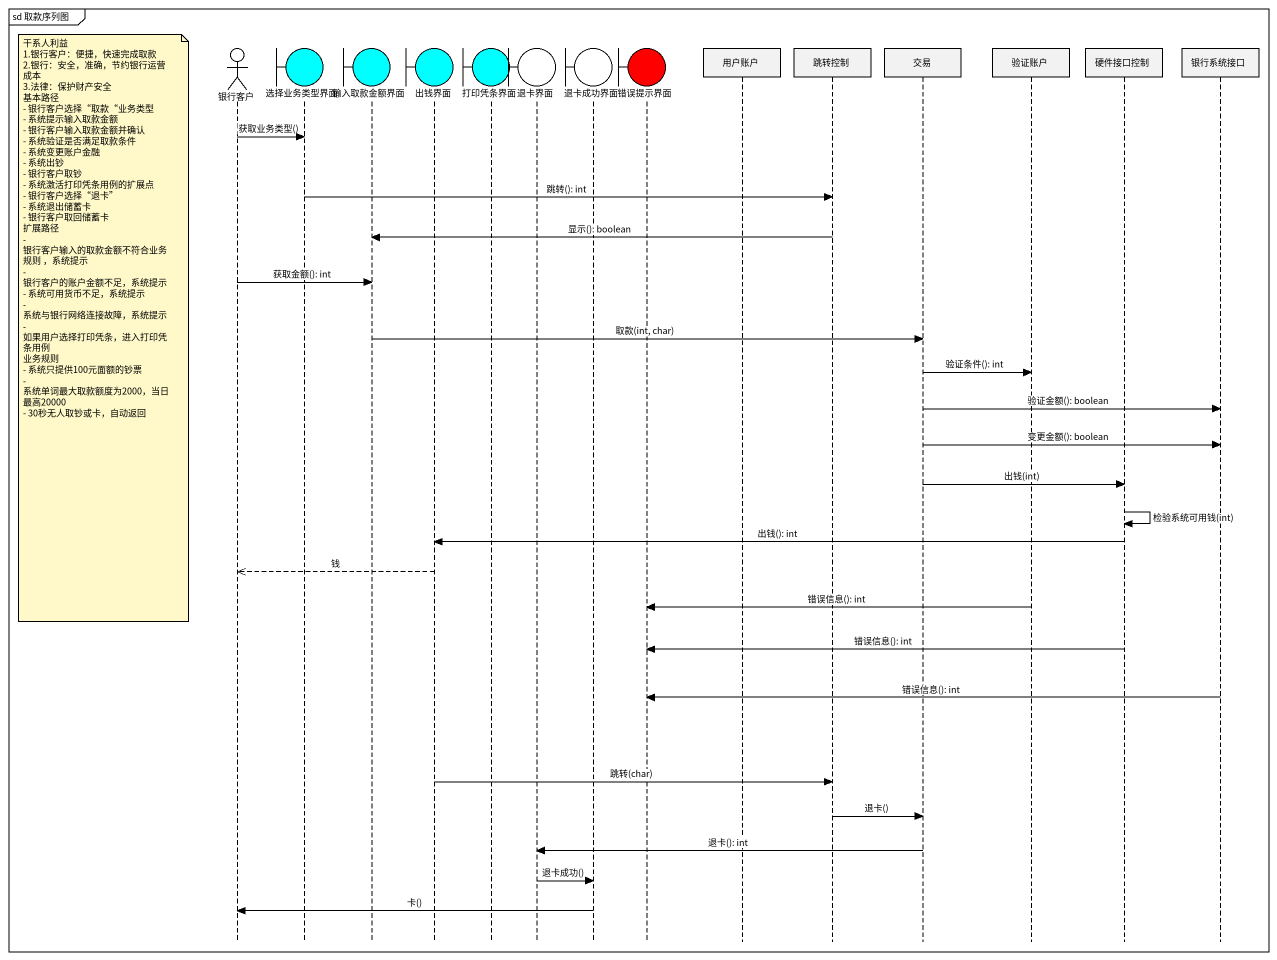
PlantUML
@startuml
mainframe sd 取款序列图
hide footbox
actor 银行客户
boundary 选择业务类型界面 #00FFFF
boundary 输入取款金额界面 #00FFFF
boundary 出钱界面 #00FFFF
boundary 打印凭条界面 #00FFFF
boundary 退卡界面
boundary 退卡成功界面
boundary 错误提示界面 #FF0000
participant 用户账户
participant 跳转控制
participant 交易
participant 验证账户
participant 硬件接口控制
participant 银行系统接口

银行客户 -> 选择业务类型界面 : 获取业务类型()
选择业务类型界面 -> 跳转控制 : 跳转(): int
跳转控制 -> 输入取款金额界面 : 显示(): boolean
银行客户 -> 输入取款金额界面 : 获取金额(): int
note left of 银行客户
  干系人利益
  1.银行客户：便捷，快速完成取款
  2.银行：安全，准确，节约银行运营成本
  3.法律：保护财产安全
  基本路径
  - 银行客户选择“取款“业务类型
  - 系统提示输入取款金额
  - 银行客户输入取款金额并确认
  - 系统验证是否满足取款条件
  - 系统变更账户金融
  - 系统出钞
  - 银行客户取钞
  - 系统激活打印凭条用例的扩展点
  - 银行客户选择“退卡”
  - 系统退出储蓄卡
  - 银行客户取回储蓄卡
  扩展路径
  - 银行客户输入的取款金额不符合业务规则 ，系统提示
  - 银行客户的账户金额不足，系统提示
  - 系统可用货币不足，系统提示
  - 系统与银行网络连接故障，系统提示
  - 如果用户选择打印凭条，进入打印凭条用例
  业务规则
  - 系统只提供100元面额的钞票
  - 系统单词最大取款额度为2000，当日最高20000
  - 30秒无人取钞或卡，自动返回
end note
输入取款金额界面 -> 交易 : 取款(int, char)
交易 -> 验证账户 : 验证条件(): int
交易 -> 银行系统接口 : 验证金额(): boolean
交易 -> 银行系统接口 : 变更金额(): boolean
交易 -> 硬件接口控制 : 出钱(int)
硬件接口控制 -> 硬件接口控制 : 检验系统可用钱(int)
硬件接口控制 -> 出钱界面 : 出钱(): int
出钱界面 -->> 银行客户 : 钱
验证账户 -> 错误提示界面 : 错误信息(): int
硬件接口控制 -> 错误提示界面 : 错误信息(): int
银行系统接口 -> 错误提示界面 : 错误信息(): int
出钱界面 -> 跳转控制 : 跳转(char)
跳转控制 -> 交易 : 退卡()
交易 -> 退卡界面 : 退卡(): int
退卡界面 -> 退卡成功界面 : 退卡成功()
退卡成功界面 -> 银行客户 : 卡()
@enduml
